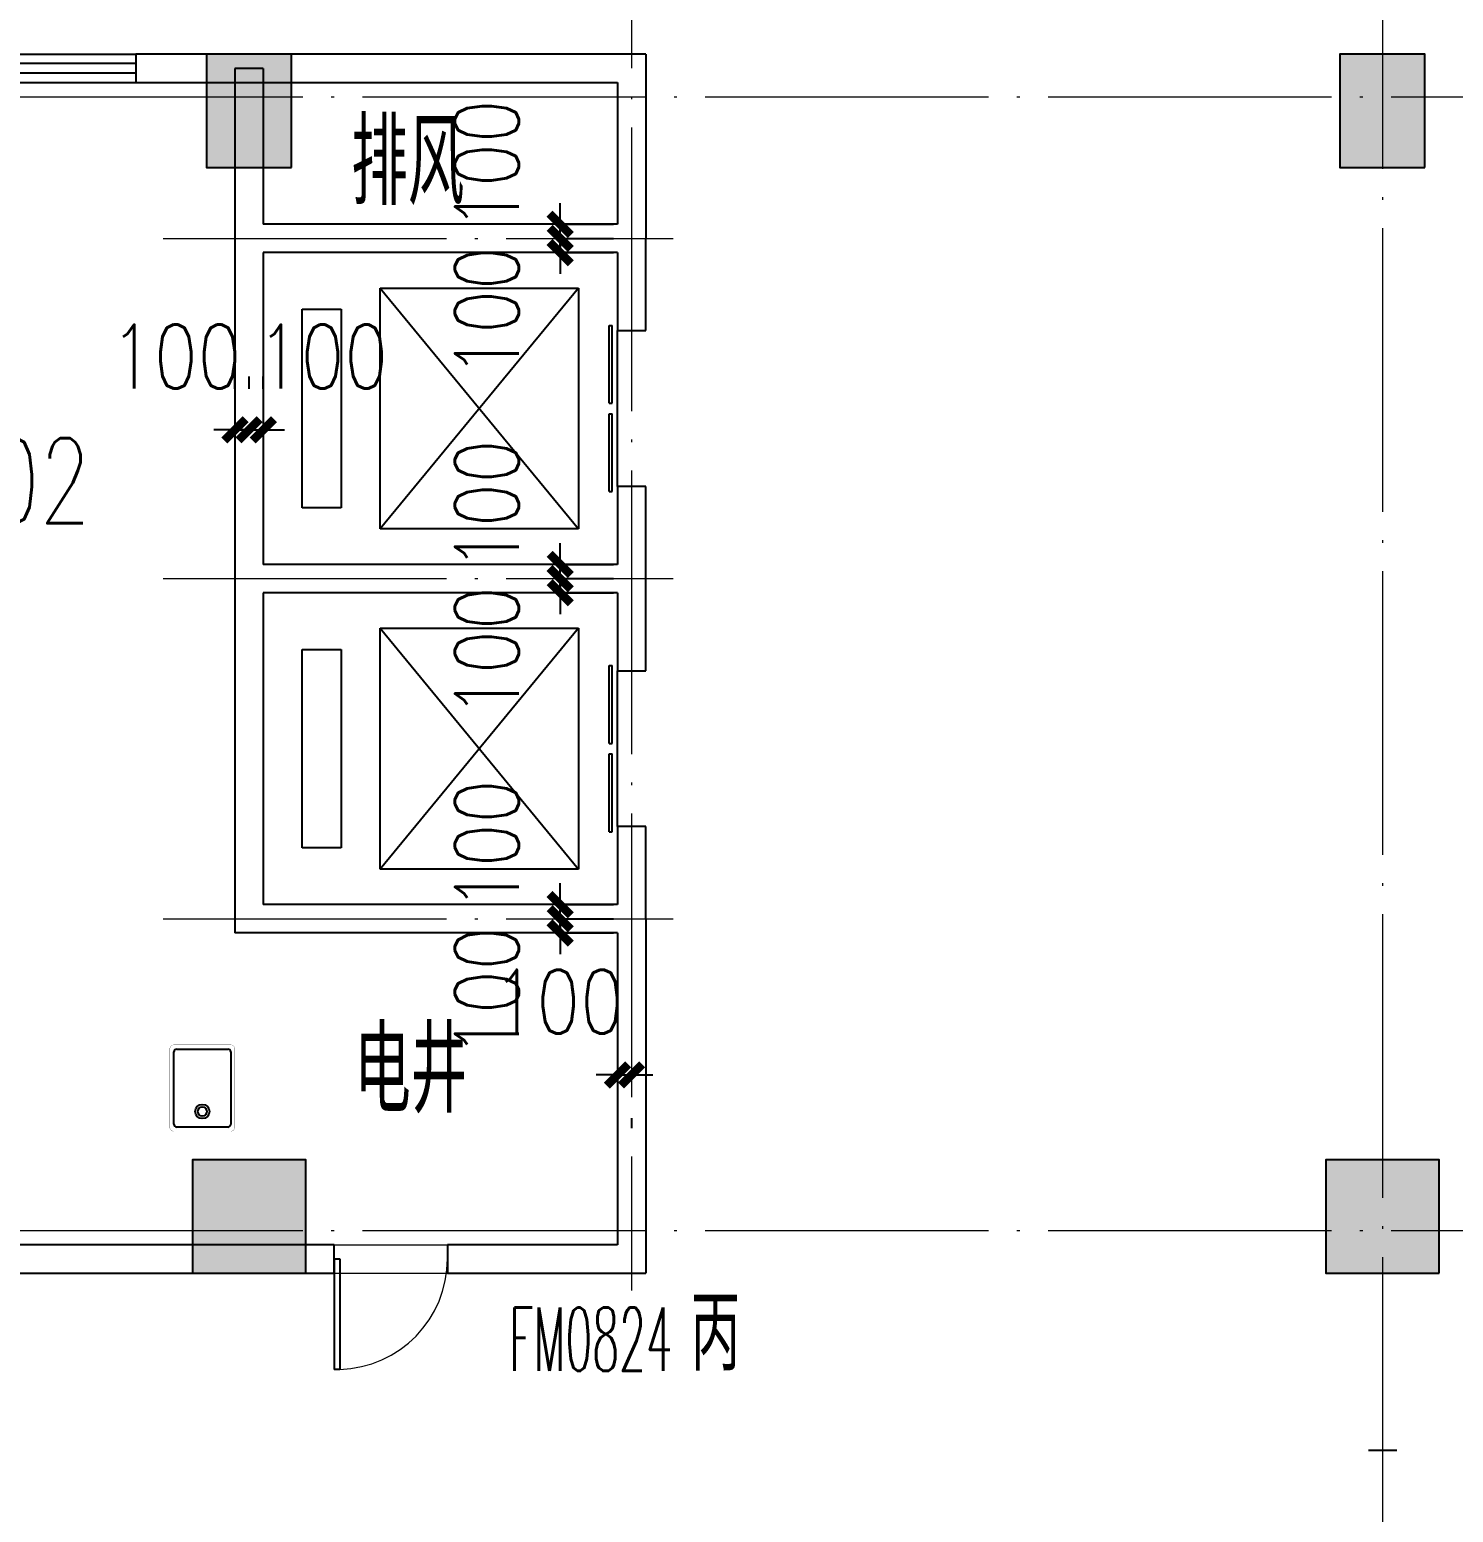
# Model space of a CAD drawing. Extents: x 1417642 to 3570900, y 124798 to 1191112.
# Drawn here: x 1547530 to 1557579, y 699545 to 710006 of the extents above; entities that cross this region are included whole.
import ezdxf

# ---------------------------------------------------------------- set-up
doc = ezdxf.new("R2010")
doc.units = 0
doc.header["$LTSCALE"] = 1000
doc.header["$MEASUREMENT"] = 0
doc.linetypes.add('DOTE', pattern=[2.42, 2, -0.2, 0.02, -0.2])
doc.layers.get('0').update_dxf_attribs({"linetype": 'CONTINUOUS'})
doc.layers.get('Defpoints').update_dxf_attribs({"linetype": 'CONTINUOUS'})
for name, color, linetype in [('colu', 2, 'CONTINUOUS'), ('DOTE', 1, 'DOTE'), ('EVTR', 2, 'CONTINUOUS'), ('PUB_DIM', 3, 'CONTINUOUS'), ('PUB_TEXT', 40, 'CONTINUOUS'), ('tiaozheng', 20, 'CONTINUOUS'), ('WALL', 4, 'CONTINUOUS'), ('WINDOW', 2, 'CONTINUOUS'), ('WINDOW_TEXT', 7, 'CONTINUOUS'), ('柱填充', 8, 'CONTINUOUS'), ('水点', 3, 'CONTINUOUS')]:
    doc.layers.add(name, color=color, linetype=linetype)
doc.styles.add('_TCH_WINDOW', font='ROMANS.shx', dxfattribs={"width": 0.7, "height": 400, "bigfont": 'Z.shx'})
doc.styles.add('DIM_FONT', font='SIMPLEX.shx', dxfattribs={"width": 0.8})
doc.styles.get("Standard").update_dxf_attribs({"font": 'GBENOR', "bigfont": 'GBCBIG'})
doc.styles.add('Z', font='ROMANS', dxfattribs={"width": 0.7, "bigfont": 'Z'})
doc.dimstyles.new('DIMN150', dxfattribs={"dimscale": 1.5, "dimtxt": 300, "dimasz": 100, "dimexe": 250, "dimexo": 300, "dimgap": 150, "dimtad": 1, "dimdec": 0, "dimzin": 0, "dimdsep": 46, "dimtxsty": 'DIM_FONT', "dimblk": 'ARCHTICK', "dimcen": 0.09, "dimdle": 1.5, "dimclrt": 7, "dimazin": 2, "dimtfac": 1, "dimtdec": 0, "dimtix": 1, "dimtmove": 2, "dimatfit": 3, "dimldrblk": 'ARCHTICK', "dimfxl": 1, "dimtolj": 1, "dimtzin": 0, "dimarcsym": 0})

# ---------------------------------------------------------------- blocks, each defined once
blk = doc.blocks.new('M_E3')
for p, q in [((-275, -410), (-275, -50)), ((-255, -30), (255, -30)), ((275, -50), (275, -410)), ((255, -430), (-255, -430))]:
    blk.add_line(p, q)
at = {"const_width": 1.5}
for points in [[(-275, 0, 0.414214), (-305, -30, 0.414214)], [(305, -30, 0.414214), (275, 0, 0.414214)], [(-305, -430, 0.414214), (-275, -460, 0.414214)], [(275, -460, 0.414214), (305, -430, 0.414214)]]:
    blk.add_lwpolyline(points, format="xyb", dxfattribs=at)
for points in [[(-275, 0), (275, 0)], [(-305, -430), (-305, -30)], [(305, -30), (305, -430)], [(275, -460), (-275, -460)]]:
    blk.add_lwpolyline(points, dxfattribs=at)
for radius in [50, 32.5]:
    blk.add_circle((165, -230), radius)
for centre, start, end in [((-255, -50), 90, 180), ((255, -50), 0, 90), ((-255, -410), 180, 270), ((255, -410), 270, 0)]:
    blk.add_arc(centre, 20, start, end)
at = {"width": 0.8, "flags": 9}
for tag in ['XSIZE', 'YSIZE']:
    blk.add_attdef(tag, (0, 0), '', height=0.5, dxfattribs=at)
blk = doc.blocks.new('678')
at = {"layer": '柱填充'}
h = blk.add_hatch(color=256, dxfattribs=at)
h.paths.add_polyline_path([(1591630, 863580), (1591630, 864280), (1590930, 864280), (1590930, 863580)])
h.paths.add_polyline_path([(1591630, 871580), (1591630, 872280), (1590930, 872280), (1590930, 871580)])
h.paths.add_polyline_path([(1635280, 879530), (1635280, 880230), (1634580, 880230), (1634580, 879530)])
h.paths.add_polyline_path([(1658830, 893230), (1658830, 893830), (1658230, 893830), (1658230, 893230)])
h.paths.add_polyline_path([(1658880, 883230), (1658880, 883930), (1658180, 883930), (1658180, 883230)])
h.paths.add_polyline_path([(1658830, 879630), (1658830, 880230), (1658230, 880230), (1658230, 879630)])
h.paths.add_polyline_path([(1658880, 872230), (1658180, 872230), (1658180, 871630), (1658880, 871630)])
h.paths.add_polyline_path([(1658830, 863630), (1658830, 864230), (1658230, 864230), (1658230, 863630)])
h.paths.add_polyline_path([(1658830, 853630), (1658830, 854230), (1658230, 854230), (1658230, 853630)])
h.paths.add_polyline_path([(1658830, 845630), (1658830, 846230), (1658230, 846230), (1658230, 845630)])
h.paths.add_polyline_path([(1658830, 835630), (1658830, 836230), (1658230, 836230), (1658230, 835630)])
h.paths.add_polyline_path([(1648830, 893230), (1648830, 893830), (1648230, 893830), (1648230, 893230)])
h.paths.add_polyline_path([(1648830, 883230), (1648830, 883830), (1648230, 883830), (1648230, 883230)])
h.paths.add_polyline_path([(1648830, 879630), (1648830, 880230), (1648230, 880230), (1648230, 879630)])
h.paths.add_polyline_path([(1648830, 871630), (1648830, 872230), (1648230, 872230), (1648230, 871630)])
h.paths.add_polyline_path([(1648930, 863580), (1648930, 864280), (1648230, 864280), (1648230, 863580)])
h.paths.add_polyline_path([(1648930, 853580), (1648930, 854280), (1648230, 854280), (1648230, 853580)])
h.paths.add_polyline_path([(1648930, 845630), (1648930, 846330), (1648230, 846330), (1648230, 845630)])
h.paths.add_polyline_path([(1648930, 835630), (1648930, 836330), (1648230, 836330), (1648230, 835630)])
h.paths.add_polyline_path([(1645230, 891430), (1645230, 892030), (1644630, 892030), (1644630, 891430)])
h.paths.add_polyline_path([(1645280, 883230), (1645280, 883930), (1644580, 883930), (1644580, 883230)])
h.paths.add_polyline_path([(1645230, 879630), (1645230, 880230), (1644630, 880230), (1644630, 879630)])
h.paths.add_polyline_path([(1645230, 871630), (1645230, 872230), (1644630, 872230), (1644630, 871630)])
h.paths.add_polyline_path([(1645230, 863630), (1645230, 864230), (1644630, 864230), (1644630, 863630)])
h.paths.add_polyline_path([(1645230, 853630), (1645230, 854230), (1644630, 854230), (1644630, 853630)])
h.paths.add_polyline_path([(1645280, 845630), (1645280, 846330), (1644580, 846330), (1644580, 845630)])
h.paths.add_polyline_path([(1645230, 835630), (1645230, 836230), (1644630, 836230), (1644630, 835630)])
h.paths.add_polyline_path([(1635230, 893230), (1635230, 893830), (1634630, 893830), (1634630, 893230)])
h.paths.add_polyline_path([(1635230, 891430), (1635230, 892030), (1634630, 892030), (1634630, 891430)])
h.paths.add_polyline_path([(1635280, 883230), (1635280, 883930), (1634580, 883930), (1634580, 883230)])
h.paths.add_polyline_path([(1635230, 871630), (1635230, 872430), (1634630, 872430), (1634630, 871630)])
h.paths.add_polyline_path([(1635230, 853430), (1635230, 854230), (1634630, 854230), (1634630, 853430)])
h.paths.add_polyline_path([(1635330, 845630), (1635330, 846430), (1634530, 846430), (1634530, 845630)])
h.paths.add_polyline_path([(1635230, 835630), (1635230, 836230), (1634630, 836230), (1634630, 835630)])
h.paths.add_polyline_path([(1627230, 893230), (1627230, 893830), (1626630, 893830), (1626630, 893230)])
h.paths.add_polyline_path([(1627280, 883230), (1627280, 883930), (1626580, 883930), (1626580, 883230)])
h.paths.add_polyline_path([(1627230, 879630), (1627230, 880230), (1626630, 880230), (1626630, 879630)])
h.paths.add_polyline_path([(1627230, 871630), (1627230, 872430), (1626630, 872430), (1626630, 871630)])
h.paths.add_polyline_path([(1627230, 853430), (1627230, 854230), (1626630, 854230), (1626630, 853430)])
h.paths.add_polyline_path([(1627330, 845630), (1627330, 846430), (1626530, 846430), (1626530, 845630)])
h.paths.add_polyline_path([(1627230, 835630), (1627230, 836230), (1626630, 836230), (1626630, 835630)])
h.paths.add_polyline_path([(1619230, 893230), (1619230, 893830), (1618630, 893830), (1618630, 893230)])
h.paths.add_polyline_path([(1619280, 883230), (1619280, 883930), (1618580, 883930), (1618580, 883230)])
h.paths.add_polyline_path([(1619230, 879630), (1619230, 880230), (1618630, 880230), (1618630, 879630)])
h.paths.add_polyline_path([(1619230, 871630), (1619230, 872430), (1618630, 872430), (1618630, 871630)])
h.paths.add_polyline_path([(1619230, 853430), (1619230, 854230), (1618630, 854230), (1618630, 853430)])
h.paths.add_polyline_path([(1619330, 845630), (1619330, 846430), (1618530, 846430), (1618530, 845630)])
h.paths.add_polyline_path([(1619280, 835580), (1619280, 836280), (1618580, 836280), (1618580, 835580)])
h.paths.add_polyline_path([(1611230, 893230), (1611230, 893830), (1610630, 893830), (1610630, 893230)])
h.paths.add_polyline_path([(1611280, 883230), (1611280, 883930), (1610580, 883930), (1610580, 883230)])
h.paths.add_polyline_path([(1611230, 879630), (1611230, 880230), (1610630, 880230), (1610630, 879630)])
h.paths.add_polyline_path([(1611230, 871630), (1611230, 872430), (1610630, 872430), (1610630, 871630)])
h.paths.add_polyline_path([(1611230, 853430), (1611230, 854230), (1610630, 854230), (1610630, 853430)])
h.paths.add_polyline_path([(1611330, 845630), (1611330, 846430), (1610530, 846430), (1610530, 845630)])
h.paths.add_polyline_path([(1611280, 835580), (1611280, 836280), (1610580, 836280), (1610580, 835580)])
h.paths.add_polyline_path([(1603230, 893230), (1603230, 893830), (1602630, 893830), (1602630, 893230)])
h.paths.add_polyline_path([(1603280, 883230), (1603280, 883930), (1602580, 883930), (1602580, 883230)])
h.paths.add_polyline_path([(1603230, 879630), (1603230, 880230), (1602630, 880230), (1602630, 879630)])
h.paths.add_polyline_path([(1603230, 871630), (1603230, 872430), (1602630, 872430), (1602630, 871630)])
h.paths.add_polyline_path([(1603230, 853430), (1603230, 854230), (1602630, 854230), (1602630, 853430)])
h.paths.add_polyline_path([(1603330, 845630), (1603330, 846430), (1602530, 846430), (1602530, 845630)])
h.paths.add_polyline_path([(1603280, 835580), (1603280, 836280), (1602580, 836280), (1602580, 835580)])
h.paths.add_polyline_path([(1603230, 814930), (1603230, 815530), (1602630, 815530), (1602630, 814930)])
h.paths.add_polyline_path([(1595230, 893230), (1595230, 893830), (1594630, 893830), (1594630, 893230)])
h.paths.add_polyline_path([(1595230, 883230), (1595230, 883830), (1594630, 883830), (1594630, 883230)])
h.paths.add_polyline_path([(1595230, 879630), (1595230, 880230), (1594630, 880230), (1594630, 879630)])
h.paths.add_polyline_path([(1595230, 871630), (1595230, 872230), (1594630, 872230), (1594630, 871630)])
h.paths.add_polyline_path([(1595230, 863630), (1595230, 864230), (1594630, 864230), (1594630, 863630)])
h.paths.add_polyline_path([(1595230, 853630), (1595230, 854230), (1594630, 854230), (1594630, 853630)])
h.paths.add_polyline_path([(1595330, 845630), (1595330, 846330), (1594630, 846330), (1594630, 845630)])
h.paths.add_polyline_path([(1595330, 835580), (1595330, 836280), (1594630, 836280), (1594630, 835580)])
h.paths.add_polyline_path([(1591630, 893230), (1591630, 893830), (1591030, 893830), (1591030, 893230)])
h.paths.add_polyline_path([(1591680, 883230), (1591680, 883930), (1590980, 883930), (1590980, 883230)])
h.paths.add_polyline_path([(1591630, 879630), (1591630, 880230), (1591030, 880230), (1591030, 879630)])
h.paths.add_polyline_path([(1591630, 853580), (1591630, 854280), (1590930, 854280), (1590930, 853580)])
h.paths.add_polyline_path([(1591630, 845580), (1591630, 846280), (1590930, 846280), (1590930, 845580)])
h.paths.add_polyline_path([(1591630, 835630), (1591630, 836330), (1590930, 836330), (1590930, 835630)])
h.paths.add_polyline_path([(1591630, 814930), (1591630, 815530), (1591030, 815530), (1591030, 814930)])
h.paths.add_polyline_path([(1581630, 893230), (1581630, 893830), (1581030, 893830), (1581030, 893230)])
h.paths.add_polyline_path([(1581730, 883230), (1581730, 883930), (1581030, 883930), (1581030, 883230)])
h.paths.add_polyline_path([(1581630, 879630), (1581630, 880230), (1581030, 880230), (1581030, 879630)])
h.paths.add_polyline_path([(1581630, 871630), (1581630, 872230), (1581030, 872230), (1581030, 871630)])
h.paths.add_polyline_path([(1581630, 863630), (1581630, 864230), (1581030, 864230), (1581030, 863630)])
h.paths.add_polyline_path([(1581630, 853630), (1581630, 854230), (1581030, 854230), (1581030, 853630)])
h.paths.add_polyline_path([(1581630, 845630), (1581630, 846230), (1581030, 846230), (1581030, 845630)])
h.paths.add_polyline_path([(1581630, 835630), (1581630, 836230), (1581030, 836230), (1581030, 835630)])
h.paths.add_polyline_path([(1581630, 814930), (1581630, 815530), (1581030, 815530), (1581030, 814930)])
h.paths.add_polyline_path([(1603230, 830430), (1603230, 831230), (1602530, 831230), (1602530, 830430)])
h.paths.add_polyline_path([(1603230, 818530), (1603230, 819330), (1602530, 819330), (1602530, 818530)])
h.paths.add_polyline_path([(1581030, 831230), (1581030, 830430), (1581730, 830430), (1581730, 831230)])
h.paths.add_polyline_path([(1581030, 819330), (1581030, 818530), (1581730, 818530), (1581730, 819330)])
h.paths.add_polyline_path([(1591630, 830430), (1591630, 831230), (1590930, 831230), (1590930, 830430)])
h.paths.add_polyline_path([(1591630, 818530), (1591630, 819330), (1590930, 819330), (1590930, 818530)])
at = {"layer": 'colu'}
for points in [[(1619230, 853430), (1619230, 854230), (1618630, 854230), (1618630, 853430)], [(1627230, 853430), (1627230, 854230), (1626630, 854230), (1626630, 853430)], [(1619330, 845630), (1619330, 846430), (1618530, 846430), (1618530, 845630)], [(1627330, 845630), (1627330, 846430), (1626530, 846430), (1626530, 845630)]]:
    blk.add_lwpolyline(points, close=True, dxfattribs=at)
blk = doc.blocks.new('_ArchTick')
at = {"color": 0, "linetype": 'ByBlock', "const_width": 0.4}
blk.add_lwpolyline([(-0.5, -0.5), (0.5, 0.5)], dxfattribs=at)
blk = doc.blocks.new('*D2469')
at = {"layer": 'Defpoints', "color": 0}
for p in [(1551679, 702776), (1551779, 702776), (1551779, 702631)]:
    blk.add_point(p, dxfattribs=at)
at = {"layer": 'PUB_DIM', "color": 0, "lineweight": -2}
for p, q in [((1551679, 702631), (1551529, 702631)), ((1551679, 702631), (1551779, 702631)), ((1551779, 702631), (1551929, 702631)), ((1551679, 702326), (1551679, 702256)), ((1551779, 702326), (1551779, 702256))]:
    blk.add_line(p, q, dxfattribs=at)
at = {"layer": 'PUB_DIM', "color": 0, "lineweight": -2, "xscale": 150, "yscale": 150, "zscale": 150}
blk.add_blockref('_ArchTick', (1551679, 702631), dxfattribs=at)
at = {"layer": 'PUB_DIM', "color": 0, "lineweight": -2, "xscale": 150, "yscale": 150, "zscale": 150, "rotation": 180}
blk.add_blockref('_ArchTick', (1551779, 702631), dxfattribs=at)
at = {"layer": 'PUB_DIM', "color": 7, "insert": (1551261, 703148), "char_height": 450, "attachment_point": 5, "style": 'DIM_FONT'}
blk.add_mtext('\\A1;100', dxfattribs=at)
blk = doc.blocks.new('*D2470')
at = {"layer": 'Defpoints', "color": 0}
for p in [(1549179, 707183), (1549079, 707023), (1549179, 707023)]:
    blk.add_point(p, dxfattribs=at)
at = {"layer": 'PUB_DIM', "color": 0, "lineweight": -2}
for p, q in [((1549079, 707473), (1549079, 707558)), ((1549179, 707473), (1549179, 707558)), ((1549079, 707183), (1548929, 707183)), ((1549079, 707183), (1549179, 707183)), ((1549179, 707183), (1549329, 707183))]:
    blk.add_line(p, q, dxfattribs=at)
at = {"layer": 'PUB_DIM', "color": 0, "lineweight": -2, "xscale": 150, "yscale": 150, "zscale": 150}
blk.add_blockref('_ArchTick', (1549079, 707183), dxfattribs=at)
at = {"layer": 'PUB_DIM', "color": 0, "lineweight": -2, "xscale": 150, "yscale": 150, "zscale": 150, "rotation": 180}
blk.add_blockref('_ArchTick', (1549179, 707183), dxfattribs=at)
at = {"layer": 'PUB_DIM', "color": 7, "insert": (1549597, 707700), "char_height": 450, "attachment_point": 5, "style": 'DIM_FONT'}
blk.add_mtext('\\A1;100', dxfattribs=at)
blk = doc.blocks.new('*D2471')
at = {"layer": 'Defpoints', "color": 0}
for p in [(1549079, 707183), (1548979, 707023), (1549079, 707023)]:
    blk.add_point(p, dxfattribs=at)
at = {"layer": 'PUB_DIM', "color": 0, "lineweight": -2}
for p, q in [((1548979, 707473), (1548979, 707558)), ((1549079, 707473), (1549079, 707558)), ((1548979, 707183), (1548829, 707183)), ((1548979, 707183), (1549079, 707183)), ((1549079, 707183), (1549229, 707183))]:
    blk.add_line(p, q, dxfattribs=at)
at = {"layer": 'PUB_DIM', "color": 0, "lineweight": -2, "xscale": 150, "yscale": 150, "zscale": 150}
blk.add_blockref('_ArchTick', (1548979, 707183), dxfattribs=at)
at = {"layer": 'PUB_DIM', "color": 0, "lineweight": -2, "xscale": 150, "yscale": 150, "zscale": 150, "rotation": 180}
blk.add_blockref('_ArchTick', (1549079, 707183), dxfattribs=at)
at = {"layer": 'PUB_DIM', "color": 7, "insert": (1548561, 707700), "char_height": 450, "attachment_point": 5, "style": 'DIM_FONT'}
blk.add_mtext('\\A1;100', dxfattribs=at)
blk = doc.blocks.new('*D2472')
at = {"layer": 'Defpoints', "color": 0}
for p in [(1550825, 703833), (1551275, 703833), (1550825, 703733)]:
    blk.add_point(p, dxfattribs=at)
at = {"layer": 'PUB_DIM', "color": 0, "lineweight": -2}
for p, q in [((1551275, 703833), (1551275, 703983)), ((1551275, 703833), (1551650, 703833)), ((1551275, 703733), (1551275, 703833)), ((1551275, 703733), (1551650, 703733)), ((1551275, 703733), (1551275, 703583))]:
    blk.add_line(p, q, dxfattribs=at)
at = {"layer": 'PUB_DIM', "color": 0, "lineweight": -2, "xscale": 150, "yscale": 150, "zscale": 150}
for p, rotation in [((1551275, 703833), 270), ((1551275, 703733), 90)]:
    blk.add_blockref('_ArchTick', p, dxfattribs=dict(at, rotation=rotation))
at = {"layer": 'PUB_DIM', "color": 7, "insert": (1550757, 704251), "char_height": 450, "attachment_point": 5, "rotation": 90, "style": 'DIM_FONT'}
blk.add_mtext('\\A1;100', dxfattribs=at)
blk = doc.blocks.new('*D2473')
at = {"layer": 'Defpoints', "color": 0}
for p in [(1550825, 703733), (1551275, 703733), (1550825, 703633)]:
    blk.add_point(p, dxfattribs=at)
at = {"layer": 'PUB_DIM', "color": 0, "lineweight": -2}
for p, q in [((1551275, 703733), (1551275, 703883)), ((1551275, 703733), (1551650, 703733)), ((1551275, 703633), (1551275, 703733)), ((1551275, 703633), (1551650, 703633)), ((1551275, 703633), (1551275, 703483))]:
    blk.add_line(p, q, dxfattribs=at)
at = {"layer": 'PUB_DIM', "color": 0, "lineweight": -2, "xscale": 150, "yscale": 150, "zscale": 150}
for p, rotation in [((1551275, 703733), 270), ((1551275, 703633), 90)]:
    blk.add_blockref('_ArchTick', p, dxfattribs=dict(at, rotation=rotation))
at = {"layer": 'PUB_DIM', "color": 7, "insert": (1550757, 703215), "char_height": 450, "attachment_point": 5, "rotation": 90, "style": 'DIM_FONT'}
blk.add_mtext('\\A1;100', dxfattribs=at)
blk = doc.blocks.new('*D2474')
at = {"layer": 'Defpoints', "color": 0}
for p in [(1550825, 706233), (1551275, 706233), (1550825, 706133)]:
    blk.add_point(p, dxfattribs=at)
at = {"layer": 'PUB_DIM', "color": 0, "lineweight": -2}
for p, q in [((1551275, 706233), (1551275, 706383)), ((1551275, 706233), (1551650, 706233)), ((1551275, 706133), (1551275, 706233)), ((1551275, 706133), (1551650, 706133)), ((1551275, 706133), (1551275, 705983))]:
    blk.add_line(p, q, dxfattribs=at)
at = {"layer": 'PUB_DIM', "color": 0, "lineweight": -2, "xscale": 150, "yscale": 150, "zscale": 150}
for p, rotation in [((1551275, 706233), 270), ((1551275, 706133), 90)]:
    blk.add_blockref('_ArchTick', p, dxfattribs=dict(at, rotation=rotation))
at = {"layer": 'PUB_DIM', "color": 7, "insert": (1550757, 706651), "char_height": 450, "attachment_point": 5, "rotation": 90, "style": 'DIM_FONT'}
blk.add_mtext('\\A1;100', dxfattribs=at)
blk = doc.blocks.new('*D2475')
at = {"layer": 'Defpoints', "color": 0}
for p in [(1550825, 706133), (1551275, 706133), (1550825, 706033)]:
    blk.add_point(p, dxfattribs=at)
at = {"layer": 'PUB_DIM', "color": 0, "lineweight": -2}
for p, q in [((1551275, 706133), (1551275, 706283)), ((1551275, 706133), (1551650, 706133)), ((1551275, 706033), (1551275, 706133)), ((1551275, 706033), (1551650, 706033)), ((1551275, 706033), (1551275, 705883))]:
    blk.add_line(p, q, dxfattribs=at)
at = {"layer": 'PUB_DIM', "color": 0, "lineweight": -2, "xscale": 150, "yscale": 150, "zscale": 150}
for p, rotation in [((1551275, 706133), 270), ((1551275, 706033), 90)]:
    blk.add_blockref('_ArchTick', p, dxfattribs=dict(at, rotation=rotation))
at = {"layer": 'PUB_DIM', "color": 7, "insert": (1550757, 705615), "char_height": 450, "attachment_point": 5, "rotation": 90, "style": 'DIM_FONT'}
blk.add_mtext('\\A1;100', dxfattribs=at)
blk = doc.blocks.new('*D2476')
at = {"layer": 'Defpoints', "color": 0}
for p in [(1550825, 708633), (1551275, 708633), (1550825, 708533)]:
    blk.add_point(p, dxfattribs=at)
at = {"layer": 'PUB_DIM', "color": 0, "lineweight": -2}
for p, q in [((1551275, 708633), (1551275, 708783)), ((1551275, 708633), (1551650, 708633)), ((1551275, 708533), (1551275, 708633)), ((1551275, 708533), (1551650, 708533)), ((1551275, 708533), (1551275, 708383))]:
    blk.add_line(p, q, dxfattribs=at)
at = {"layer": 'PUB_DIM', "color": 0, "lineweight": -2, "xscale": 150, "yscale": 150, "zscale": 150}
for p, rotation in [((1551275, 708633), 270), ((1551275, 708533), 90)]:
    blk.add_blockref('_ArchTick', p, dxfattribs=dict(at, rotation=rotation))
at = {"layer": 'PUB_DIM', "color": 7, "insert": (1550757, 709051), "char_height": 450, "attachment_point": 5, "rotation": 90, "style": 'DIM_FONT'}
blk.add_mtext('\\A1;100', dxfattribs=at)
blk = doc.blocks.new('*D2477')
at = {"layer": 'Defpoints', "color": 0}
for p in [(1550825, 708533), (1551275, 708533), (1550825, 708433)]:
    blk.add_point(p, dxfattribs=at)
at = {"layer": 'PUB_DIM', "color": 0, "lineweight": -2}
for p, q in [((1551275, 708533), (1551275, 708683)), ((1551275, 708533), (1551650, 708533)), ((1551275, 708433), (1551275, 708533)), ((1551275, 708433), (1551650, 708433)), ((1551275, 708433), (1551275, 708283))]:
    blk.add_line(p, q, dxfattribs=at)
at = {"layer": 'PUB_DIM', "color": 0, "lineweight": -2, "xscale": 150, "yscale": 150, "zscale": 150}
for p, rotation in [((1551275, 708533), 270), ((1551275, 708433), 90)]:
    blk.add_blockref('_ArchTick', p, dxfattribs=dict(at, rotation=rotation))
at = {"layer": 'PUB_DIM', "color": 7, "insert": (1550757, 708015), "char_height": 450, "attachment_point": 5, "rotation": 90, "style": 'DIM_FONT'}
blk.add_mtext('\\A1;100', dxfattribs=at)
blk = doc.blocks.new('$TCHSYS$WIN2D')
for p, q in [((-0.5, 0.5), (0.5, 0.5)), ((-0.5, 0.5), (-0.5, -0.5)), ((0.5, 0.5), (0.5, -0.5)), ((0.5, 0.1667), (-0.5, 0.1667)), ((0.5, -0.1667), (-0.5, -0.1667)), ((-0.5, -0.5), (0.5, -0.5))]:
    blk.add_line(p, q)
blk = doc.blocks.new('$DORLIB2D$00000127')
at = {"color": 0}
for points in [[(-0.5333, 0.7949), (-0.5333, 0.6904)], [(-0.0333, 0.7949), (-0.5333, 0.7949)], [(-0.0333, 0.7949), (-0.0333, 0.6904)], [(0.5333, 0.7949), (0.0333, 0.7949)], [(0.0333, 0.7949), (0.0333, 0.6904)], [(0.5333, 0.7949), (0.5333, 0.6904)], [(-0.0333, 0.6904), (-0.5333, 0.6904)], [(0.5333, 0.6904), (0.0333, 0.6904)], [(0.5, 0.5), (-0.5, 0.5)]]:
    blk.add_lwpolyline(points, dxfattribs=at)
blk = doc.blocks.new('$DorLib2D$00000001')
for p, q in [((0.45, 0.975), (0.5, 0.975)), ((0.45, 0), (0.45, 0.975)), ((0.5, 0), (0.5, 0.975)), ((0.5, 0), (0.45, 0))]:
    blk.add_line(p, q)
at = {"lineweight": 13}
blk.add_arc((0.475, 0), 0.975, 91.4693, 180, dxfattribs=at)

msp = doc.modelspace()

# ---------------------------------------------------------------- linework, layer by layer
at = {"layer": 'DOTE', "lineweight": 0, "elevation": 0}
for points in [[(1557078.8, 754584.5), (1557078.8, 643548.7)], [(1551778.8, 711735.1), (1551778.8, 701110.3)], [(1501478.8, 709533.2), (1597499.2, 709533.2)], [(1548473.2, 708533.2), (1552071.6, 708533.2)], [(1548473.2, 706133.2), (1552071.6, 706133.2)], [(1548473.2, 703733.2), (1552071.6, 703733.2)], [(1501478.8, 701533.2), (1597499.2, 701533.2)]]:
    msp.add_lwpolyline(points, dxfattribs=at)
at = {"layer": 'EVTR'}
for p, q in [((1550003.8, 708183.2, 0), (1551403.8, 708183.2, 0)), ((1550003.8, 706483.2, 0), (1550003.8, 708183.2, 0)), ((1550003.8, 708183.2, 0), (1551403.8, 706483.2, 0)), ((1551403.8, 708183.2, 0), (1550003.8, 706483.2, 0)), ((1551403.8, 708183.2, 0), (1551403.8, 706483.2, 0)), ((1549453.8, 708033.2, 0), (1549728.8, 708033.2, 0)), ((1549453.8, 706633.2, 0), (1549453.8, 708033.2, 0)), ((1549728.8, 708033.2, 0), (1549728.8, 706633.2, 0)), ((1549728.8, 706633.2, 0), (1549453.8, 706633.2, 0)), ((1551403.8, 706483.2, 0), (1550003.8, 706483.2, 0)), ((1550003.8, 705783.2, 0), (1551403.8, 705783.2, 0)), ((1550003.8, 704083.2, 0), (1550003.8, 705783.2, 0)), ((1550003.8, 705783.2, 0), (1551403.8, 704083.2, 0)), ((1551403.8, 705783.2, 0), (1550003.8, 704083.2, 0)), ((1551403.8, 705783.2, 0), (1551403.8, 704083.2, 0)), ((1549453.8, 705633.2, 0), (1549728.8, 705633.2, 0)), ((1549453.8, 704233.2, 0), (1549453.8, 705633.2, 0)), ((1549728.8, 705633.2, 0), (1549728.8, 704233.2, 0)), ((1549728.8, 704233.2, 0), (1549453.8, 704233.2, 0)), ((1551403.8, 704083.2, 0), (1550003.8, 704083.2, 0))]:
    msp.add_line(p, q, dxfattribs=at)
at = {"layer": 'WALL'}
for p, q in [((1551878.8, 709833.2), (1548278.5, 709833.2)), ((1548278.5, 709833.2), (1548278.5, 709633.2)), ((1551878.8, 709833.2), (1551878.8, 708533.2)), ((1548978.8, 709733.2), (1548978.8, 708533.2)), ((1549178.8, 709733.2), (1548978.8, 709733.2)), ((1549178.8, 709733.2), (1549178.8, 708633.2)), ((1548278.5, 709633.2), (1551678.8, 709633.2)), ((1551678.8, 709633.2), (1551678.8, 708633.2)), ((1551678.8, 708633.2), (1549178.8, 708633.2)), ((1548978.8, 708533.2), (1548978.8, 706133.2)), ((1551878.8, 707883.2), (1551878.8, 708533.2)), ((1551678.8, 708433.2), (1549178.8, 708433.2)), ((1549178.8, 708433.2), (1549178.8, 706233.2)), ((1551678.8, 708433.2), (1551678.8, 707883.2)), ((1551678.8, 707883.2), (1551878.8, 707883.2)), ((1551878.8, 706783.2), (1551678.8, 706783.2)), ((1551678.8, 706783.2), (1551678.8, 706233.2)), ((1551878.8, 706133.2), (1551878.8, 706783.2)), ((1551678.8, 706233.2), (1549178.8, 706233.2)), ((1548978.8, 706133.2), (1548978.8, 703633.2)), ((1551878.8, 705483.2), (1551878.8, 706133.2)), ((1551678.8, 706033.2), (1549178.8, 706033.2)), ((1549178.8, 706033.2), (1549178.8, 703833.2)), ((1551678.8, 706033.2), (1551678.8, 705483.2)), ((1551678.8, 705483.2), (1551878.8, 705483.2)), ((1551878.8, 704383.2), (1551678.8, 704383.2)), ((1551678.8, 704383.2), (1551678.8, 703833.2)), ((1551878.8, 703733.2), (1551878.8, 704383.2)), ((1551678.8, 703833.2), (1549178.8, 703833.2)), ((1551878.8, 703733.2), (1551878.8, 701233.2)), ((1551678.8, 703633.2), (1548978.8, 703633.2)), ((1551678.8, 703633.2), (1551678.8, 701433.2)), ((1549678.8, 701433.2), (1547078.8, 701433.2)), ((1549678.8, 701233.2), (1549678.8, 701433.2)), ((1551678.8, 701433.2), (1550478.8, 701433.2)), ((1550478.8, 701433.2), (1550478.8, 701233.2)), ((1547078.8, 701233.2), (1549678.8, 701233.2)), ((1550478.8, 701233.2), (1551878.8, 701233.2)), ((1556978.8, 699983.2), (1557178.8, 699983.2))]:
    msp.add_line(p, q, dxfattribs=at)
at = {"layer": 'WINDOW', "lineweight": 0}
for p, q in [((1549678.8, 701433.2, 0), (1550633.3, 701433.2, 0)), ((1549678.8, 701233.2, 0), (1550633.3, 701233.2, 0))]:
    msp.add_line(p, q, dxfattribs=at)

# ---------------------------------------------------------------- block references
at = {"layer": 'tiaozheng', "color": 2}
msp.add_blockref('678', (-69851.5, -144396.9, 0), dxfattribs=at)
at = {"layer": 'WINDOW', "color": 2, "xscale": -2400, "yscale": -200, "zscale": -2400, "rotation": 180}
msp.add_blockref('$TCHSYS$WIN2D', (1547078.5, 709733.2), dxfattribs=at)
at = {"layer": 'WINDOW', "xscale": 1100, "yscale": -200, "zscale": 1100, "rotation": 270}
for p in [(1551778.8, 707333.2), (1551778.8, 704933.2)]:
    msp.add_blockref('$DORLIB2D$00000127', p, dxfattribs=at)
at = {"layer": 'WINDOW', "lineweight": 0, "xscale": 800, "yscale": 800, "zscale": 800, "rotation": 180}
msp.add_blockref('$DorLib2D$00000001', (1550078.8, 701333.2), dxfattribs=at)
at = {"layer": '水点', "rotation": 270}
msp.add_blockref('M_E3', (1548978.8, 702538.2, 0), dxfattribs=at)

# ---------------------------------------------------------------- texts
at = {"layer": 'PUB_TEXT', "style": 'Z', "width": 0.7}
for s, p in [('排风', (1549799.8, 708769.3, 0)), ('电井', (1549821, 702365.4, 0))]:
    msp.add_text(s, height=600, dxfattribs=at).set_placement(p)
at = {"layer": 'PUB_TEXT', "color": 1, "lineweight": 60, "style": 'Z', "width": 0.7}
msp.add_text('B102', height=600, dxfattribs=at).set_placement((1546502.2, 706523.6))
at = {"layer": 'WINDOW_TEXT', "style": '_TCH_WINDOW'}
for s, height, width, p in [('丙', 525, 0.7, (1552196.4, 700543.1)), ('FM0824', 446.25, 0.494118, (1550915.4, 700543.1))]:
    msp.add_text(s, height=height, dxfattribs=dict(at, width=width)).set_placement(p)

# ---------------------------------------------------------------- dimensions: what is measured, and where the dimension line sits
at = {"layer": 'PUB_DIM'}
for base, p1, p2, angle, picture, middle in [((1551274.6, 708633.2), (1550824.7, 708533.2), (1550824.7, 708633.2), 90, '*D2476', (1550757.1, 709051)), ((1551274.6, 708533.2), (1550824.7, 708433.2), (1550824.7, 708533.2), 90, '*D2477', (1550757.1, 708015.5)), ((1549078.8, 707182.7), (1548978.8, 707022.6), (1549078.8, 707022.6), 0, '*D2471', (1548561.1, 707700.2)), ((1549178.8, 707182.7), (1549078.8, 707022.6), (1549178.8, 707022.6), 0, '*D2470', (1549596.6, 707700.2)), ((1551274.6, 706233.2), (1550824.7, 706133.2), (1550824.7, 706233.2), 90, '*D2474', (1550757.1, 706651)), ((1551274.6, 706133.2), (1550824.7, 706033.2), (1550824.7, 706133.2), 90, '*D2475', (1550757.1, 705615.5)), ((1551274.6, 703833.2), (1550824.7, 703733.2), (1550824.7, 703833.2), 90, '*D2472', (1550757.1, 704251)), ((1551274.6, 703733.2), (1550824.7, 703633.2), (1550824.7, 703733.2), 90, '*D2473', (1550757.1, 703215.5)), ((1551778.8, 702630.7), (1551678.8, 702775.8), (1551778.8, 702775.8), 0, '*D2469', (1551261.1, 703148.2))]:
    dim = msp.add_linear_dim(base=base, p1=p1, p2=p2, angle=angle, dimstyle='DIMN150', dxfattribs=at)
    dim.commit()
    dim.dimension.update_dxf_attribs({"geometry": picture, "text_midpoint": middle, "dimtype": 129})

doc.saveas('drawing.dxf')
